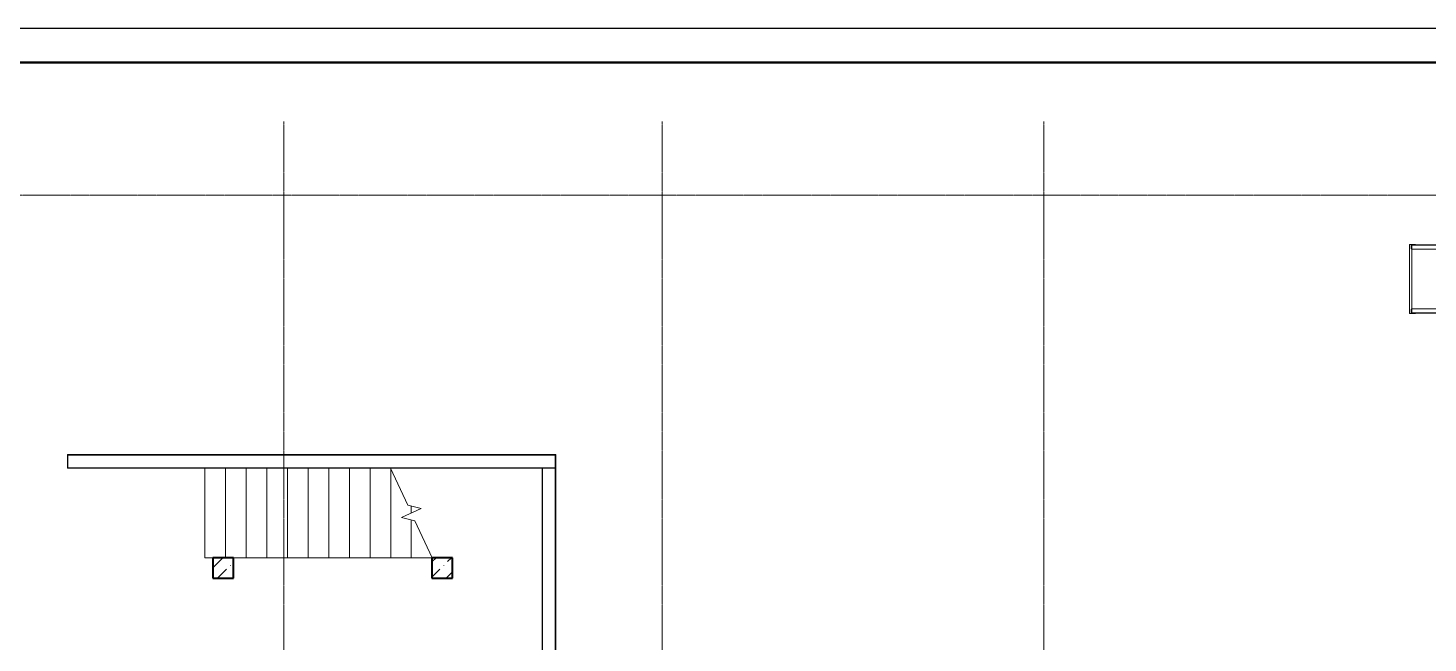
# Model space of a CAD drawing. Header units: millimetres. Extents: x 0 to 351840, y -132678 to 32417.
# Drawn here: x 311614 to 331967, y -27599 to -18659 of the extents above; entities that cross this region are included whole.
import ezdxf

# ---------------------------------------------------------------- set-up
doc = ezdxf.new("R2010")
doc.units = ezdxf.units.MM
doc.linetypes.add('BI_линия_сетки', pattern=[25, 20, -2.5, 0, -2.5])
for name, color, linetype, lineweight in [('KPSP-Рамка', 7, 'Continuous', 70), ('Каркас', 7, 'Continuous', 18), ('Лестницы', 7, 'Continuous', 18), ('Несущие колонны', 7, 'Continuous', 18), ('Оси', 7, 'Continuous', 9), ('Стены наружные', 7, 'Continuous', 18), ('Стены отделка', 7, 'Continuous', 18)]:
    doc.layers.add(name, color=color, linetype=linetype, lineweight=lineweight)

# ---------------------------------------------------------------- blocks, each defined once
blk = doc.blocks.new('*U84')
at = {"color": 7, "linetype": 'ByBlock', "lineweight": 25}
blk.add_lwpolyline([(594, 420), (594, 0), (0, 0), (0, 420)], close=True, dxfattribs=at)
at = {"color": 0, "linetype": 'ByBlock', "lineweight": 50}
blk.add_lwpolyline([(589, 415), (589, 5), (20, 5), (20, 415)], close=True, dxfattribs=at)
blk = doc.blocks.new('_металлические_изделия_уголок_равнополочный_ГОСТ8509-93 - _металлические_изделия_уголок_63х63х5-5357003-01 Этаж__0_000___Отделочный_')
at = {"layer": 'Каркас', "color": 9}
for p, q in [((32842, 26648), (32297, 26648)), ((32842, 26590), (32297, 26590)), ((32351, 26585), (32842, 26585)), ((32890, 26648), (32850, 26648)), ((32890, 26590), (32850, 26590)), ((32850, 26585), (32890, 26585))]:
    blk.add_line(p, q, dxfattribs=at)
blk = doc.blocks.new('_металлические_изделия_уголок_равнополочный_ГОСТ8509-93 - _металлические_изделия_уголок_63х63х5-5357005-01 Этаж__0_000___Отделочный_')
at = {"layer": 'Каркас', "color": 9}
for p, q in [((32297, 27570), (32842, 27570)), ((32297, 27512), (32842, 27512)), ((32842, 27575), (32351, 27575)), ((32890, 27575), (32850, 27575)), ((32850, 27570), (32890, 27570)), ((32850, 27512), (32890, 27512))]:
    blk.add_line(p, q, dxfattribs=at)
blk = doc.blocks.new('_металлические_изделия_стержень_прямой2 - _металлические_изделия_стержень_прямой 2-5828631-01 Этаж__0_000___Отделочный_')
at = {"layer": 'Каркас', "color": 9}
for p, q in [((32265, 27580), (32265, 26580)), ((32281, 27580), (32265, 27580)), ((32289, 27580), (32281, 27580)), ((32297, 26587), (32297, 27573)), ((32265, 26580), (32281, 26580)), ((32281, 26580), (32289, 26580))]:
    blk.add_line(p, q, dxfattribs=at)
blk = doc.blocks.new('_металлические_изделия_уголок_равнополочный_ГОСТ8509-93 - _металлические_изделия_уголок_63х63х5-5424366-01 Этаж__0_000___Отделочный_')
at = {"layer": 'Каркас', "color": 9}
for p, q in [((32290, 27580), (32290, 27517)), ((32353, 27580), (32290, 27580)), ((32290, 27517), (32293, 27517)), ((32295, 27519), (32295, 27568)), ((32302, 27575), (32351, 27575)), ((32353, 27577), (32353, 27580))]:
    blk.add_line(p, q, dxfattribs=at)
for centre, radius, start, end in [((32293, 27519), 2.3, 270, 0), ((32302, 27568), 7, 90, 180), ((32351, 27577), 2.3, 270, 0), ((32351, 27577), 2.3, 285, 345)]:
    blk.add_arc(centre, radius, start, end, dxfattribs=at)
blk = doc.blocks.new('_металлические_изделия_уголок_равнополочный_ГОСТ8509-93 - _металлические_изделия_уголок_63х63х5-5424367-01 Этаж__0_000___Отделочный_')
at = {"layer": 'Каркас', "color": 9}
for p, q in [((32293, 26643), (32290, 26643)), ((32290, 26643), (32290, 26580)), ((32290, 26580), (32353, 26580)), ((32295, 26592), (32295, 26640)), ((32351, 26585), (32302, 26585)), ((32353, 26580), (32353, 26582))]:
    blk.add_line(p, q, dxfattribs=at)
for centre, radius, start, end in [((32293, 26640), 2.3, 0, 90), ((32302, 26592), 7, 180, 270), ((32351, 26582), 2.3, 0, 90), ((32351, 26582), 2.3, 15, 75)]:
    blk.add_arc(centre, radius, start, end, dxfattribs=at)
blk = doc.blocks.new('_временные_конструкции_колонны_монолитные_прямоугольная - _временная_конструкция_колонна_300x300-V46-01 Этаж__0_000___Отделочный_')
at = {"layer": 'Несущие колонны', "lineweight": 9}
h = blk.add_hatch(dxfattribs=at)
h.set_pattern_fill('FP_53', color=9, style=0, pattern_type=2)
h.set_pattern_definition([(45, (-15017.2, -22879.1), (84.1903, 308.6967), [396.875, -79.375, 3.353, -76.022])])
h.paths.add_polyline_path([(150, -150), (150, 150), (-150, 150), (-150, -150)])
at = {"layer": 'Несущие колонны', "color": 9, "lineweight": 40}
for p, q in [((150, 150), (-150, 150)), ((-150, 150), (-150, -150)), ((150, -150), (150, 150)), ((-150, -150), (150, -150))]:
    blk.add_line(p, q, dxfattribs=at)
blk = doc.blocks.new('_временные_конструкции_колонны_монолитные_прямоугольная - _временная_конструкция_колонна_300x300-V51-01 Этаж__0_000___Отделочный_')
at = {"layer": 'Несущие колонны', "lineweight": 9}
h = blk.add_hatch(dxfattribs=at)
h.set_pattern_fill('FP_58', color=9, style=0, pattern_type=2)
h.set_pattern_definition([(45, (-18203.74, -22879.1), (84.19025, 308.6967), [396.875, -79.375, 3.353, -76.022])])
h.paths.add_polyline_path([(-147, -150), (150, -150), (150, 150), (-150, 150), (-150, -150)])
at = {"layer": 'Несущие колонны', "color": 9, "lineweight": 40}
for p, q in [((-150, 150), (-150, -150)), ((150, 150), (-147, 150)), ((150, -150), (150, 150)), ((-150, -150), (150, -150))]:
    blk.add_line(p, q, dxfattribs=at)
blk = doc.blocks.new('A$C13a22a9d')
at = {"layer": 'Стены наружные'}
for points in [[(12753.7, 24329.1), (12761.7, 24329.1), (12761.7, 24529.1), (12753.7, 24529.1)], [(19853.7, 21500), (19853.7, 24521.1), (19845.7, 24521.1), (19845.7, 21500)], [(19853.7, 24329.1), (19853.7, 24337.1), (12753.7, 24337.1), (12753.7, 24329.1)], [(19653.7, 21500), (19661.7, 21500), (19661.7, 24329.1), (19653.7, 24329.1), (19653.7, 22427.9)]]:
    blk.add_hatch(color=9, dxfattribs=at).paths.add_polyline_path(points)
h = blk.add_hatch(color=9, dxfattribs=at)
h.paths.add_polyline_path([(19853.7, 24521.1), (19853.7, 24529.1), (15673.7, 24529.1), (15673.7, 24521.1)])
h.paths.add_polyline_path([(15665.7, 24521.1), (15665.7, 24529.1), (12753.7, 24529.1), (12753.7, 24521.1)])
at = {"layer": 'Лестницы', "color": 9}
for p, q in [((14753.7, 24329.1), (14753.7, 23029.1)), ((14753.7, 24329.1), (14753.7, 23029.1)), ((15053.7, 24329.1), (15053.7, 23029.1)), ((15053.7, 24329.1), (15053.7, 23029.1)), ((15353.7, 24329.1), (15353.7, 23029.1)), ((15353.7, 24329.1), (15353.7, 23029.1)), ((15653.7, 24329.1), (15653.7, 23029.1)), ((15653.7, 24329.1), (15653.7, 23029.1)), ((15953.7, 24329.1), (15953.7, 23029.1)), ((15953.7, 24329.1), (15953.7, 23029.1)), ((16253.7, 24329.1), (16253.7, 23029.1)), ((16253.7, 24329.1), (16253.7, 23029.1)), ((16553.7, 24329.1), (16553.7, 23029.1)), ((16553.7, 24329.1), (16553.7, 23029.1)), ((16853.7, 24329.1), (16853.7, 23029.1)), ((16853.7, 24329.1), (16853.7, 23029.1)), ((17153.7, 24329.1), (17153.7, 23029.1)), ((17153.7, 24329.1), (17153.7, 23029.1)), ((17700.9, 23792.4), (17450.6, 24329.1)), ((17453.7, 24322.5), (17453.7, 23029.1)), ((17453.7, 24322.5), (17453.7, 23029.1)), ((17612.1, 23613.1), (17895.4, 23745.1)), ((17806.6, 23565.8), (17612.1, 23613.1)), ((17895.4, 23745.1), (17700.9, 23792.4)), ((17753.7, 23779.6), (17753.7, 23679.1)), ((17753.7, 23779.6), (17753.7, 23679.1)), ((17753.7, 23578.7), (17753.7, 23029.1)), ((17753.7, 23578.7), (17753.7, 23029.1)), ((18056.8, 23029.1), (17806.6, 23565.8)), ((14753.7, 23029.1), (14867.2, 23029.1)), ((15167.2, 23029.1), (15353.7, 23029.1)), ((15353.7, 23029.1), (15653.7, 23029.1)), ((15653.7, 23029.1), (15953.7, 23029.1)), ((15953.7, 23029.1), (16253.7, 23029.1)), ((16253.7, 23029.1), (16553.7, 23029.1)), ((16553.7, 23029.1), (16853.7, 23029.1)), ((16853.7, 23029.1), (17153.7, 23029.1)), ((17153.7, 23029.1), (17453.7, 23029.1)), ((17453.7, 23029.1), (17753.7, 23029.1)), ((17753.7, 23029.1), (18053.7, 23029.1)), ((18053.7, 23035.8), (18053.7, 23029.1)), ((18053.7, 23035.8), (18053.7, 23029.1)), ((18053.7, 23029.1), (18056.8, 23029.1))]:
    blk.add_line(p, q, dxfattribs=at)
at = {"layer": 'Оси', "color": 9, "linetype": 'BI_линия_сетки'}
for p, q in [((15900, -3627.3), (15900, 29372.3)), ((21400, -3627.3), (21400, 29372.3)), ((26950, -3627.3), (26950, 29372.3)), ((-4869.1, 28300), (49050, 28300))]:
    blk.add_line(p, q, dxfattribs=at)
at = {"layer": 'Стены отделка', "color": 9, "lineweight": 9}
for p, q in [((15665.7, 24529.1), (12753.7, 24529.1)), ((12753.7, 24529.1), (12753.7, 24329.1)), ((12753.7, 24521.1), (15665.7, 24521.1)), ((12761.7, 24329.1), (12761.7, 24529.1)), ((15665.7, 24521.1), (15665.7, 24529.1)), ((19853.7, 24529.1), (15673.7, 24529.1)), ((15673.7, 24529.1), (15673.7, 24521.1)), ((19853.7, 24521.1), (15673.7, 24521.1)), ((19845.7, 24521.1), (19845.7, 21500)), ((19853.7, 21500), (19853.7, 24529.1)), ((19853.7, 24337.1), (12753.7, 24337.1)), ((12753.7, 24329.1), (19853.7, 24329.1)), ((19653.7, 24329.1), (19653.7, 21500)), ((19661.7, 21500), (19661.7, 24329.1))]:
    blk.add_line(p, q, dxfattribs=at)
at = {"layer": 'Каркас', "color": 9}
for name in ['_металлические_изделия_стержень_прямой2 - _металлические_изделия_стержень_прямой 2-5828631-01 Этаж__0_000___Отделочный_', '_металлические_изделия_уголок_равнополочный_ГОСТ8509-93 - _металлические_изделия_уголок_63х63х5-5424366-01 Этаж__0_000___Отделочный_', '_металлические_изделия_уголок_равнополочный_ГОСТ8509-93 - _металлические_изделия_уголок_63х63х5-5357005-01 Этаж__0_000___Отделочный_', '_металлические_изделия_уголок_равнополочный_ГОСТ8509-93 - _металлические_изделия_уголок_63х63х5-5424367-01 Этаж__0_000___Отделочный_', '_металлические_изделия_уголок_равнополочный_ГОСТ8509-93 - _металлические_изделия_уголок_63х63х5-5357003-01 Этаж__0_000___Отделочный_']:
    blk.add_blockref(name, (0, 0), dxfattribs=at)
at = {"layer": 'Несущие колонны', "color": 9}
for name, p in [('_временные_конструкции_колонны_монолитные_прямоугольная - _временная_конструкция_колонна_300x300-V46-01 Этаж__0_000___Отделочный_', (15017.2, 22879.1)), ('_временные_конструкции_колонны_монолитные_прямоугольная - _временная_конструкция_колонна_300x300-V51-01 Этаж__0_000___Отделочный_', (18203.7, 22879.1))]:
    blk.add_blockref(name, p, dxfattribs=at)

msp = doc.modelspace()

# ---------------------------------------------------------------- block references
msp.add_blockref('A$C13a22a9d', (299433, -49388))
at = {"layer": 'KPSP-Рамка', "xscale": 100, "yscale": 100, "zscale": 100}
msp.add_blockref('*U84', (291407, -60659), dxfattribs=at)

doc.saveas('drawing.dxf')
